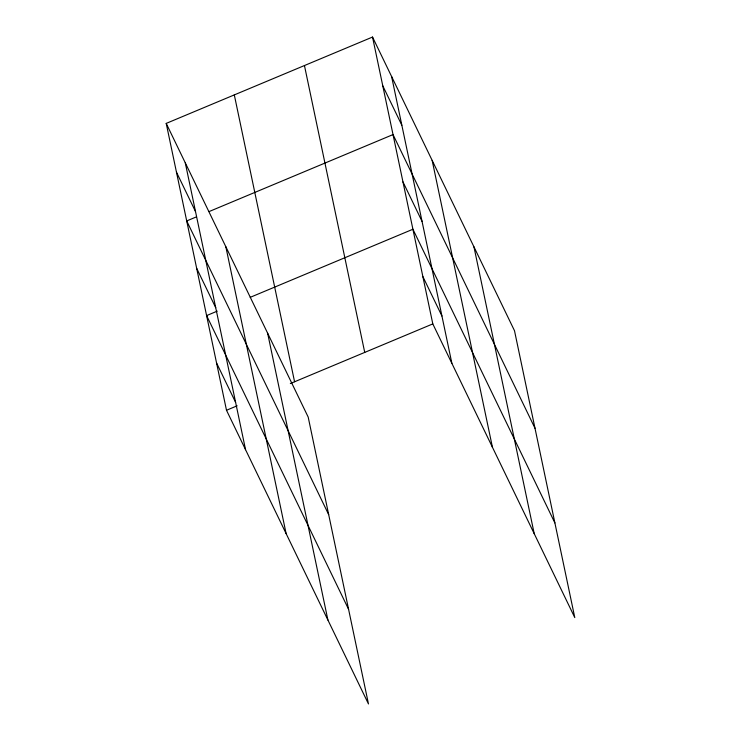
<?xml version="1.0" encoding="UTF-8"?>
<svg xmlns="http://www.w3.org/2000/svg" width="741" height="741" viewBox="0 0 741 741"><rect width="100%" height="100%" fill="white"/><g stroke="black" fill="none" stroke-linecap="round" stroke-linejoin="round"><path stroke-width="1.11" d="M166.216 123.404L308.191 417.09L368.472 703.95L226.496 410.264L166.216 123.404L372.528 37.05L514.504 330.736L574.784 617.596L432.809 323.91L372.528 37.05M196.282 216.928L186.713 220.938L328.68 514.625M209.055 211.583L393.026 134.584L535.002 428.27M217.243 311.146L206.6 315.601L348.576 609.287M250.217 297.345L412.922 229.247L554.889 522.933M226.496 410.264L237.129 405.809M290.324 383.551L432.809 323.91M382.782 85.817L401.844 125.257M402.974 181.916L422.037 221.355M422.861 276.578L441.932 316.018M176.46 172.171L195.531 211.602M196.652 268.27L215.724 307.7M216.548 362.933L235.61 402.372M473.944 246.836L534.224 533.696M432.16 160.389L492.432 447.249M391.6 76.49L451.88 363.349M304.449 65.551L364.729 352.41M234.304 94.904L294.575 381.763M267.631 333.191L327.911 620.05M225.838 246.744L286.119 533.603M185.278 162.835L245.558 449.704"/></g></svg>
